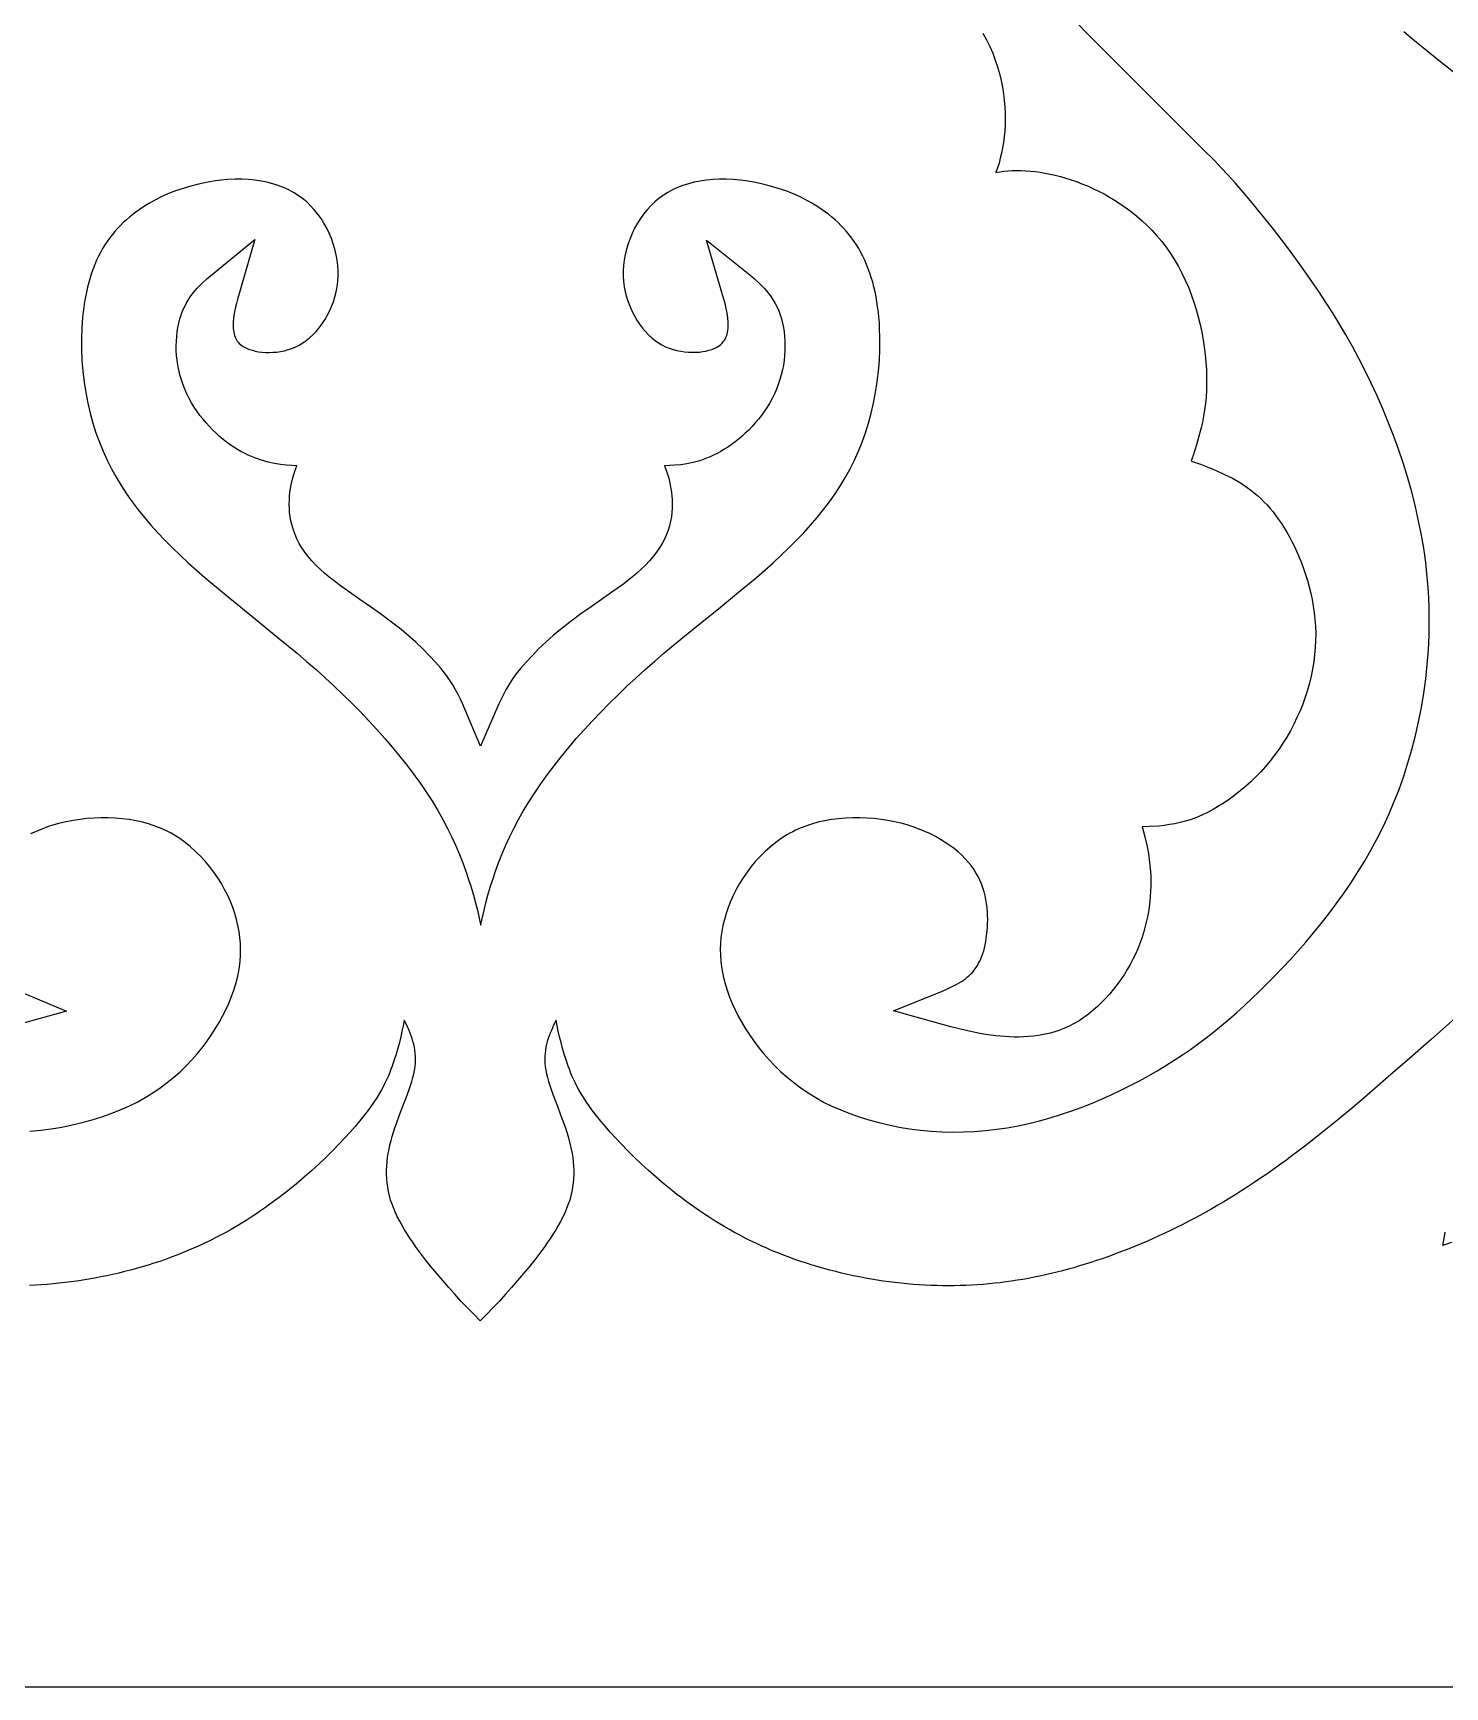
# Model space of a CAD drawing. Extents: x -312 to 312, y -312 to 312.
# Drawn here: x -57.8 to 124.7, y -312.5 to -98.8 of the extents above; entities that cross this region are included whole.
import ezdxf

# ---------------------------------------------------------------- set-up
doc = ezdxf.new("R2010")
doc.units = 0
doc.layers.add('IMPORT_-_DEPOSITPHOTOS_724', color=18, linetype='CONTINUOUS')
doc.layers.add('IMPORT_-_DESIGNS_FOR_TESSE', color=18, linetype='CONTINUOUS')

msp = doc.modelspace()

# ---------------------------------------------------------------- linework, layer by layer
at = {"layer": 'IMPORT_-_DEPOSITPHOTOS_724'}
msp.add_lwpolyline([(-312.5, -312.5), (312.5, -312.5), (312.5, 312.5), (-312.5, 312.5)], close=True, dxfattribs=at)
at = {"layer": 'IMPORT_-_DESIGNS_FOR_TESSE'}
for points in [[(64.96, -98.79), (65.42, -99.65), (65.84, -100.52), (66.22, -101.4), (66.55, -102.28), (66.84, -103.16), (67.08, -104.04), (67.29, -104.92), (67.46, -105.78), (67.6, -106.64), (67.71, -107.49), (67.78, -108.32), (67.82, -109.14), (67.83, -109.94), (67.82, -110.72), (67.78, -111.47), (67.71, -112.21), (67.62, -112.93), (67.5, -113.63), (67.36, -114.3), (67.2, -114.96), (67.03, -115.59), (66.83, -116.2), (66.61, -116.83), (67.14, -116.73), (67.66, -116.66), (68.19, -116.6), (68.73, -116.56), (69.31, -116.54), (69.9, -116.55), (70.49, -116.58), (71.09, -116.63), (71.71, -116.69), (72.34, -116.78), (72.98, -116.89), (73.63, -117.01), (74.3, -117.16), (74.97, -117.34), (75.66, -117.53), (76.35, -117.75), (77.05, -117.99), (77.75, -118.26), (78.46, -118.55), (79.17, -118.87), (79.89, -119.22), (80.61, -119.59), (81.32, -119.99), (82.04, -120.42), (82.75, -120.89), (83.46, -121.38), (84.16, -121.9), (84.84, -122.46), (85.52, -123.05), (86.18, -123.67), (86.83, -124.32), (87.45, -125.01), (88.06, -125.73), (88.64, -126.48), (89.19, -127.26), (89.72, -128.09), (90.22, -128.94), (90.68, -129.82), (91.11, -130.73), (91.51, -131.65), (91.87, -132.59), (92.21, -133.55), (92.51, -134.51), (92.78, -135.48), (93.02, -136.46), (93.23, -137.44), (93.42, -138.42), (93.57, -139.39), (93.69, -140.35), (93.78, -141.31), (93.84, -142.25), (93.87, -143.18), (93.87, -144.08), (93.85, -144.97), (93.79, -145.83), (93.71, -146.67), (93.6, -147.49), (93.47, -148.29), (93.32, -149.06), (93.15, -149.82), (92.96, -150.57), (92.56, -151.99), (92.11, -153.38), (91.86, -154.07), (92.03, -154.14), (93.09, -154.52), (94.14, -154.92), (95.18, -155.35), (96.2, -155.82), (97.2, -156.32), (98.16, -156.87), (98.65, -157.18), (99.11, -157.5), (99.57, -157.84), (100.01, -158.19), (100.44, -158.56), (100.87, -158.94), (101.28, -159.35), (101.68, -159.77), (102.07, -160.22), (102.45, -160.68), (102.82, -161.16), (103.18, -161.66), (103.54, -162.18), (103.88, -162.72), (104.22, -163.29), (104.56, -163.88), (104.89, -164.51), (105.22, -165.16), (105.53, -165.84), (105.83, -166.53), (106.12, -167.25), (106.4, -167.99), (106.66, -168.76), (106.9, -169.54), (107.12, -170.34), (107.32, -171.15), (107.5, -171.99), (107.65, -172.84), (107.78, -173.7), (107.87, -174.58), (107.94, -175.47), (107.97, -176.37), (107.96, -177.29), (107.92, -178.21), (107.83, -179.13), (107.72, -180.05), (107.56, -180.97), (107.37, -181.89), (107.15, -182.8), (106.89, -183.71), (106.61, -184.61), (106.29, -185.5), (105.94, -186.38), (105.55, -187.24), (105.14, -188.1), (104.7, -188.94), (104.23, -189.76), (103.73, -190.56), (103.21, -191.35), (102.65, -192.11), (102.07, -192.85), (101.48, -193.56), (100.86, -194.25), (100.22, -194.91), (99.57, -195.54), (98.9, -196.15), (98.22, -196.72), (97.53, -197.27), (96.84, -197.78), (96.13, -198.26), (95.42, -198.71), (94.7, -199.12), (93.99, -199.5), (93.27, -199.84), (92.56, -200.14), (91.85, -200.4), (91.14, -200.62), (90.45, -200.81), (89.76, -200.96), (89.07, -201.08), (88.4, -201.18), (87.72, -201.26), (86.45, -201.34), (85.53, -201.36), (85.62, -201.65), (85.88, -202.67), (86.13, -203.72), (86.34, -204.82), (86.5, -205.97), (86.61, -207.15), (86.64, -207.78), (86.66, -208.41), (86.65, -209.04), (86.63, -209.69), (86.59, -210.34), (86.53, -211), (86.45, -211.67), (86.34, -212.34), (86.22, -213.01), (86.07, -213.69), (85.9, -214.38), (85.7, -215.06), (85.48, -215.75), (85.24, -216.43), (84.96, -217.12), (84.66, -217.8), (84.33, -218.48), (83.98, -219.15), (83.6, -219.81), (83.19, -220.47), (82.76, -221.1), (82.31, -221.73), (81.84, -222.34), (81.34, -222.93), (80.83, -223.5), (80.3, -224.05), (79.75, -224.57), (79.18, -225.07), (78.6, -225.55), (78, -225.99), (77.38, -226.41), (76.74, -226.79), (76.08, -227.13), (75.43, -227.42), (74.77, -227.67), (74.11, -227.88), (73.45, -228.06), (72.8, -228.2), (72.15, -228.32), (71.5, -228.4), (70.86, -228.47), (70.22, -228.5), (69.6, -228.52), (68.97, -228.52), (67.79, -228.46), (66.64, -228.36), (65.57, -228.22), (64.55, -228.05), (63.57, -227.86), (62.61, -227.65), (60.8, -227.19), (53.41, -225.16), (59.58, -222.63), (60.29, -222.33), (60.96, -222.01), (61.59, -221.69), (62.18, -221.34), (62.43, -221.17), (62.68, -220.99), (62.92, -220.81), (63.14, -220.62), (63.35, -220.42), (63.55, -220.22), (63.74, -220), (63.91, -219.77), (64.08, -219.53), (64.25, -219.28), (64.4, -219), (64.55, -218.71), (64.68, -218.4), (64.81, -218.08), (64.93, -217.73), (65.05, -217.37), (65.15, -216.99), (65.24, -216.6), (65.32, -216.18), (65.39, -215.76), (65.5, -214.81), (65.54, -214.34), (65.56, -213.85), (65.57, -213.34), (65.56, -212.83), (65.53, -212.32), (65.49, -211.81), (65.42, -211.29), (65.34, -210.77), (65.23, -210.26), (65.1, -209.75), (64.94, -209.25), (64.76, -208.75), (64.55, -208.26), (64.32, -207.78), (64.05, -207.3), (63.76, -206.84), (63.42, -206.38), (63.05, -205.92), (62.65, -205.48), (62.21, -205.03), (61.73, -204.6), (61.22, -204.18), (60.67, -203.77), (60.09, -203.37), (59.48, -202.99), (58.83, -202.63), (58.16, -202.28), (57.45, -201.96), (56.72, -201.66), (55.95, -201.37), (55.17, -201.12), (54.37, -200.89), (53.53, -200.7), (52.66, -200.54), (51.77, -200.4), (50.87, -200.3), (49.96, -200.23), (49.04, -200.19), (48.12, -200.2), (47.21, -200.23), (46.29, -200.31), (45.39, -200.43), (44.5, -200.58), (43.63, -200.78), (42.78, -201.02), (41.95, -201.3), (41.12, -201.64), (40.74, -201.81), (40.36, -202), (39.98, -202.2), (39.61, -202.41), (38.87, -202.88), (38.16, -203.39), (37.47, -203.94), (36.81, -204.53), (36.18, -205.16), (35.57, -205.82), (35, -206.51), (34.46, -207.22), (33.96, -207.95), (33.49, -208.7), (33.06, -209.47), (32.67, -210.24), (32.32, -211.01), (32.01, -211.79), (31.75, -212.56), (31.53, -213.34), (31.34, -214.12), (31.2, -214.89), (31.09, -215.66), (31.03, -216.42), (31, -217.19), (31.02, -217.95), (31.07, -218.71), (31.16, -219.47), (31.29, -220.24), (31.46, -221.01), (31.67, -221.79), (31.92, -222.58), (32.21, -223.38), (32.54, -224.18), (32.92, -225), (33.33, -225.83), (33.78, -226.65), (34.27, -227.48), (34.8, -228.3), (35.37, -229.11), (35.98, -229.92), (36.63, -230.71), (37.32, -231.49), (38.05, -232.25), (38.82, -233), (39.64, -233.72), (40.49, -234.41), (41.4, -235.09), (42.34, -235.73), (43.33, -236.34), (44.36, -236.92), (45.44, -237.45), (46.57, -237.95), (47.74, -238.42), (48.95, -238.84), (50.2, -239.23), (51.48, -239.58), (52.78, -239.88), (54.12, -240.15), (55.47, -240.37), (56.85, -240.54), (58.24, -240.68), (59.64, -240.76), (61.04, -240.8), (62.46, -240.78), (63.87, -240.72), (65.28, -240.61), (66.69, -240.45), (68.09, -240.25), (69.49, -239.99), (70.88, -239.69), (72.26, -239.35), (73.63, -238.97), (74.99, -238.55), (76.33, -238.1), (77.66, -237.61), (78.97, -237.1), (80.26, -236.55), (81.52, -235.99), (82.77, -235.4), (83.99, -234.79), (85.19, -234.17), (86.35, -233.53), (87.49, -232.88), (88.6, -232.22), (89.68, -231.53), (90.74, -230.84), (91.78, -230.12), (92.81, -229.38), (93.82, -228.62), (94.82, -227.84), (95.81, -227.03), (96.79, -226.2), (97.77, -225.35), (98.75, -224.46), (99.73, -223.54), (100.71, -222.6), (101.7, -221.62), (102.7, -220.62), (103.69, -219.58), (104.69, -218.5), (105.69, -217.39), (106.69, -216.25), (107.69, -215.07), (108.68, -213.86), (109.65, -212.61), (110.62, -211.33), (111.56, -210.01), (112.49, -208.66), (113.39, -207.27), (114.26, -205.84), (115.1, -204.38), (115.91, -202.89), (116.68, -201.35), (117.41, -199.78), (118.09, -198.17), (118.74, -196.52), (119.34, -194.83), (119.89, -193.11), (120.4, -191.36), (120.86, -189.58), (121.27, -187.78), (121.63, -185.95), (121.93, -184.11), (122.19, -182.25), (122.39, -180.38), (122.53, -178.5), (122.62, -176.62), (122.65, -174.72), (122.65, -173.79), (122.63, -172.84), (122.59, -171.9), (122.54, -170.96), (122.47, -170.02), (122.39, -169.09), (122.3, -168.15), (122.19, -167.22), (121.93, -165.35), (121.61, -163.48), (121.23, -161.63), (120.81, -159.79), (120.34, -157.96), (119.82, -156.14), (119.26, -154.35), (118.66, -152.57), (118.02, -150.81), (117.34, -149.08), (116.64, -147.37), (115.9, -145.69), (115.14, -144.04), (114.35, -142.43), (113.54, -140.85), (112.71, -139.31), (111.86, -137.8), (110.99, -136.33), (110.12, -134.91), (109.24, -133.53), (108.37, -132.19), (107.49, -130.89), (106.62, -129.64), (105.76, -128.45), (104.09, -126.19), (102.51, -124.15), (101.06, -122.32), (99.76, -120.73), (98.6, -119.35), (97.56, -118.16), (96.62, -117.12), (95.76, -116.2), (94.96, -115.36), (93.43, -113.82), (0.03, -20.35)], [(119.35, -98.6), (120.73, -99.76), (122.32, -101.06), (124.14, -102.52), (126.19, -104.1)], [(-58.24, -240.68), (-56.85, -240.54), (-55.48, -240.37), (-54.12, -240.15), (-52.79, -239.88), (-51.48, -239.58), (-50.2, -239.23), (-48.95, -238.84), (-47.74, -238.42), (-46.57, -237.95), (-45.44, -237.45), (-44.36, -236.92), (-43.33, -236.34), (-42.35, -235.73), (-41.4, -235.09), (-40.5, -234.42), (-39.64, -233.72), (-38.83, -233), (-38.06, -232.25), (-37.33, -231.49), (-36.64, -230.71), (-35.99, -229.92), (-35.38, -229.11), (-34.81, -228.3), (-34.28, -227.48), (-33.78, -226.65), (-33.33, -225.82), (-32.91, -225), (-32.54, -224.19), (-32.21, -223.38), (-31.92, -222.58), (-31.67, -221.79), (-31.46, -221.01), (-31.3, -220.24), (-31.17, -219.47), (-31.08, -218.71), (-31.03, -217.95), (-31.01, -217.19), (-31.04, -216.43), (-31.1, -215.66), (-31.21, -214.89), (-31.35, -214.12), (-31.54, -213.34), (-31.76, -212.56), (-32.02, -211.79), (-32.33, -211.01), (-32.68, -210.24), (-33.07, -209.46), (-33.5, -208.7), (-33.97, -207.95), (-34.47, -207.22), (-35.01, -206.51), (-35.58, -205.82), (-36.18, -205.16), (-36.82, -204.53), (-37.48, -203.94), (-38.16, -203.39), (-38.88, -202.88), (-39.62, -202.41), (-39.98, -202.2), (-40.35, -202.01), (-41.15, -201.63), (-41.95, -201.3), (-42.79, -201.02), (-43.64, -200.78), (-44.51, -200.58), (-45.4, -200.43), (-46.3, -200.31), (-47.21, -200.23), (-48.13, -200.2), (-49.05, -200.19), (-49.96, -200.23), (-50.88, -200.3), (-51.78, -200.4), (-52.67, -200.54), (-53.54, -200.7), (-54.37, -200.89), (-55.17, -201.12), (-55.96, -201.37), (-56.72, -201.66), (-57.45, -201.96), (-58.16, -202.28)], [(-60.3, -222.32), (-53.52, -225.18), (-60.8, -227.19)], [(126.37, -225.73), (122.92, -228.78), (119.44, -231.85), (117.7, -233.37), (115.96, -234.88), (114.22, -236.37), (112.5, -237.83), (110.78, -239.26), (109.07, -240.65), (107.39, -241.99), (106.55, -242.64), (105.72, -243.27), (104.89, -243.89), (104.07, -244.5), (103.25, -245.09), (102.44, -245.67), (101.63, -246.23), (100.83, -246.78), (100.03, -247.32), (99.23, -247.84), (98.44, -248.35), (97.65, -248.85), (96.87, -249.33), (96.09, -249.8), (95.31, -250.26), (94.54, -250.71), (93.77, -251.14), (93, -251.57), (92.24, -251.98), (91.48, -252.38), (90.72, -252.77), (89.96, -253.15), (89.21, -253.52), (88.46, -253.87), (87.71, -254.22), (86.97, -254.56), (86.22, -254.89), (85.48, -255.2), (84.75, -255.51), (84.01, -255.81), (82.54, -256.38), (81.08, -256.92), (80.35, -257.18), (79.62, -257.42), (78.88, -257.66), (78.15, -257.89), (77.42, -258.11), (76.69, -258.33), (75.96, -258.53), (75.23, -258.73), (74.5, -258.91), (73.77, -259.09), (73.05, -259.26), (72.32, -259.42), (71.58, -259.57), (70.85, -259.71), (70.12, -259.84), (69.39, -259.96), (68.66, -260.07), (67.92, -260.17), (67.19, -260.27), (66.45, -260.35), (65.71, -260.42), (64.97, -260.49), (64.23, -260.54), (63.48, -260.59), (62.74, -260.62), (61.99, -260.65), (61.24, -260.66), (60.49, -260.67), (59.73, -260.66), (58.98, -260.65), (58.22, -260.62), (57.46, -260.59), (56.69, -260.54), (55.92, -260.48), (55.15, -260.42), (54.39, -260.34), (53.61, -260.25), (52.84, -260.16), (52.07, -260.05), (51.3, -259.93), (50.53, -259.81), (49.76, -259.67), (48.99, -259.52), (48.22, -259.37), (47.45, -259.2), (46.68, -259.03), (45.92, -258.84), (45.15, -258.64), (44.4, -258.44), (43.64, -258.22), (42.89, -257.99), (42.14, -257.76), (41.39, -257.51), (40.65, -257.25), (39.91, -256.99), (39.18, -256.71), (38.45, -256.43), (37.72, -256.13), (37.01, -255.82), (36.3, -255.51), (35.59, -255.18), (34.89, -254.85), (34.2, -254.5), (33.51, -254.14), (32.84, -253.78), (32.17, -253.4), (31.51, -253.02), (30.86, -252.63), (30.21, -252.23), (29.58, -251.82), (28.95, -251.41), (28.33, -250.99), (27.73, -250.57), (27.13, -250.15), (26.54, -249.72), (25.96, -249.28), (25.39, -248.85), (24.83, -248.41), (23.75, -247.53), (22.71, -246.64), (21.71, -245.76), (20.76, -244.89), (19.86, -244.03), (19.01, -243.19), (18.21, -242.37), (17.47, -241.57), (16.78, -240.81), (16.14, -240.08), (15.56, -239.39), (15.03, -238.73), (14.54, -238.1), (14.1, -237.5), (13.7, -236.93), (13.34, -236.38), (13.02, -235.86), (12.73, -235.36), (12.46, -234.87), (12.23, -234.41), (12.01, -233.96), (11.82, -233.53), (11.65, -233.1), (11.49, -232.69), (11.34, -232.29), (11.07, -231.49), (10.83, -230.72), (10.61, -229.96), (10.41, -229.22), (10.23, -228.49), (10.06, -227.77), (9.91, -227.06), (9.77, -226.35), (9.46, -227.01), (9.16, -227.68), (9.02, -228.03), (8.88, -228.37), (8.76, -228.73), (8.64, -229.09), (8.54, -229.45), (8.46, -229.83), (8.39, -230.22), (8.34, -230.62), (8.32, -231.03), (8.31, -231.45), (8.33, -231.89), (8.37, -232.35), (8.45, -232.81), (8.55, -233.28), (8.67, -233.77), (8.81, -234.26), (8.97, -234.78), (9.14, -235.3), (9.53, -236.37), (9.94, -237.46), (10.36, -238.57), (10.77, -239.69), (10.97, -240.25), (11.15, -240.81), (11.32, -241.36), (11.48, -241.92), (11.61, -242.47), (11.74, -243.02), (11.84, -243.56), (11.92, -244.11), (11.99, -244.65), (12.03, -245.2), (12.05, -245.74), (12.05, -246.29), (12.03, -246.84), (11.98, -247.38), (11.91, -247.93), (11.81, -248.48), (11.69, -249.04), (11.53, -249.59), (11.35, -250.14), (11.14, -250.69), (10.91, -251.24), (10.64, -251.79), (10.36, -252.34), (10.05, -252.88), (9.73, -253.43), (9.39, -253.97), (9.04, -254.51), (8.67, -255.05), (8.3, -255.58), (7.92, -256.1), (7.14, -257.13), (6.36, -258.12), (5.57, -259.07), (4.8, -260), (4.02, -260.9), (3.23, -261.77), (2.44, -262.64), (1.64, -263.49), (0.81, -264.34), (-0.03, -265.19), (-0.88, -264.34), (-1.71, -263.49), (-2.52, -262.64), (-3.31, -261.77), (-4.1, -260.9), (-4.88, -260), (-5.66, -259.07), (-6.44, -258.12), (-7.22, -257.13), (-7.61, -256.62), (-8, -256.1), (-8.38, -255.58), (-8.76, -255.05), (-9.12, -254.51), (-9.47, -253.97), (-9.81, -253.43), (-10.14, -252.88), (-10.44, -252.33), (-10.72, -251.79), (-10.99, -251.24), (-11.22, -250.69), (-11.43, -250.14), (-11.62, -249.59), (-11.77, -249.04), (-11.89, -248.48), (-11.99, -247.93), (-12.06, -247.38), (-12.11, -246.84), (-12.14, -246.29), (-12.14, -245.74), (-12.11, -245.2), (-12.07, -244.65), (-12.01, -244.11), (-11.92, -243.56), (-11.82, -243.01), (-11.7, -242.46), (-11.56, -241.91), (-11.41, -241.36), (-11.24, -240.81), (-11.06, -240.25), (-10.86, -239.69), (-10.45, -238.57), (-10.03, -237.46), (-9.61, -236.36), (-9.23, -235.3), (-9.05, -234.78), (-8.89, -234.26), (-8.75, -233.77), (-8.63, -233.28), (-8.53, -232.8), (-8.46, -232.35), (-8.41, -231.89), (-8.39, -231.45), (-8.4, -231.03), (-8.43, -230.62), (-8.48, -230.22), (-8.54, -229.83), (-8.63, -229.45), (-8.73, -229.09), (-8.84, -228.73), (-8.97, -228.37), (-9.1, -228.03), (-9.24, -227.68), (-9.54, -227.01), (-9.85, -226.35), (-9.99, -227.06), (-10.15, -227.77), (-10.31, -228.49), (-10.49, -229.22), (-10.69, -229.96), (-10.91, -230.72), (-11.16, -231.49), (-11.43, -232.28), (-11.57, -232.69), (-11.73, -233.1), (-11.9, -233.53), (-12.1, -233.96), (-12.31, -234.41), (-12.55, -234.87), (-12.81, -235.35), (-13.1, -235.86), (-13.42, -236.38), (-13.79, -236.93), (-14.18, -237.5), (-14.62, -238.1), (-15.11, -238.73), (-15.64, -239.39), (-16.22, -240.08), (-16.86, -240.81), (-17.55, -241.57), (-18.29, -242.36), (-19.09, -243.18), (-19.95, -244.03), (-20.85, -244.89), (-21.8, -245.76), (-22.79, -246.64), (-23.83, -247.52), (-24.37, -247.96), (-24.92, -248.4), (-25.48, -248.84), (-26.04, -249.28), (-26.62, -249.71), (-27.21, -250.14), (-27.81, -250.57), (-28.42, -250.99), (-29.03, -251.41), (-29.66, -251.82), (-30.29, -252.22), (-30.94, -252.62), (-31.59, -253.01), (-32.25, -253.39), (-32.92, -253.77), (-33.6, -254.14), (-34.28, -254.49), (-34.97, -254.84), (-35.67, -255.17), (-36.38, -255.5), (-37.09, -255.82), (-37.81, -256.12), (-38.53, -256.42), (-39.26, -256.71), (-39.99, -256.98), (-40.73, -257.25), (-41.47, -257.51), (-42.22, -257.75), (-42.97, -257.99), (-43.72, -258.22), (-44.48, -258.43), (-45.24, -258.64), (-46, -258.84), (-46.77, -259.02), (-47.54, -259.2), (-48.3, -259.37), (-49.07, -259.52), (-49.84, -259.67), (-50.62, -259.81), (-51.39, -259.93), (-52.16, -260.05), (-52.93, -260.15), (-53.7, -260.25), (-54.47, -260.34), (-55.24, -260.41), (-56.01, -260.48), (-56.78, -260.54), (-57.54, -260.58), (-58.31, -260.62)], [(125.51, -255.07), (124.42, -255.47), (124.62, -254.31), (124.72, -253.73)]]:
    msp.add_lwpolyline(points, dxfattribs=at)
msp.add_lwpolyline([(29.54, -139.79), (29.9, -139.68), (30.2, -139.56), (30.46, -139.44), (30.69, -139.31), (30.89, -139.18), (31.06, -139.04), (31.22, -138.89), (31.35, -138.74), (31.47, -138.58), (31.58, -138.42), (31.67, -138.24), (31.75, -138.06), (31.83, -137.86), (31.89, -137.65), (31.93, -137.44), (31.97, -137.21), (32, -136.97), (32.01, -136.74), (32.01, -136.16), (31.96, -135.59), (31.88, -134.99), (31.76, -134.37), (31.61, -133.73), (31.43, -133.07), (29.22, -125.54), (34.8, -130.04), (35.43, -130.56), (36.06, -131.14), (36.67, -131.76), (36.99, -132.12), (37.29, -132.49), (37.57, -132.88), (37.85, -133.29), (38.1, -133.73), (38.34, -134.2), (38.56, -134.68), (38.75, -135.2), (38.92, -135.73), (39.06, -136.28), (39.17, -136.84), (39.25, -137.42), (39.31, -138.01), (39.35, -138.61), (39.36, -139.21), (39.35, -139.83), (39.31, -140.45), (39.24, -141.07), (39.15, -141.7), (39.03, -142.33), (38.88, -142.96), (38.7, -143.58), (38.5, -144.2), (38.26, -144.81), (38, -145.42), (37.71, -146.01), (37.39, -146.58), (37.05, -147.14), (36.69, -147.68), (36.32, -148.2), (35.92, -148.7), (35.52, -149.18), (35.1, -149.64), (34.67, -150.09), (34.23, -150.51), (33.78, -150.91), (33.33, -151.3), (32.87, -151.66), (32.4, -151.99), (31.96, -152.29), (31.51, -152.58), (31.05, -152.86), (30.59, -153.11), (30.14, -153.34), (29.68, -153.55), (29.22, -153.74), (28.35, -154.05), (27.5, -154.28), (26.67, -154.45), (25.88, -154.57), (25.14, -154.64), (24.47, -154.68), (23.8, -154.7), (24.06, -155.41), (24.33, -156.29), (24.54, -157.19), (24.62, -157.68), (24.69, -158.14), (24.75, -158.62), (24.79, -159.13), (24.8, -159.66), (24.79, -160.2), (24.75, -160.75), (24.68, -161.31), (24.58, -161.88), (24.44, -162.45), (24.26, -163.02), (24.04, -163.6), (23.78, -164.18), (23.48, -164.75), (23.14, -165.32), (22.76, -165.89), (22.33, -166.45), (21.86, -167), (21.34, -167.54), (20.79, -168.07), (20.21, -168.59), (19.6, -169.1), (18.34, -170.08), (17, -171.05), (14.29, -172.93), (12.97, -173.86), (11.72, -174.78), (10.55, -175.69), (9.46, -176.6), (8.45, -177.5), (7.52, -178.38), (6.66, -179.25), (5.89, -180.09), (5.19, -180.9), (4.59, -181.64), (4.1, -182.34), (3.67, -183.02), (3.29, -183.66), (2.96, -184.27), (2.66, -184.87), (2.39, -185.46), (0.01, -190.94), (-2.33, -185.44), (-2.6, -184.85), (-2.88, -184.26), (-3.21, -183.66), (-3.58, -183.03), (-4.01, -182.37), (-4.54, -181.65), (-5.13, -180.88), (-5.81, -180.09), (-6.58, -179.25), (-7.43, -178.39), (-8.37, -177.5), (-9.39, -176.6), (-10.49, -175.69), (-11.66, -174.78), (-12.91, -173.86), (-14.23, -172.93), (-15.59, -172), (-16.95, -171.05), (-18.27, -170.09), (-18.92, -169.59), (-19.55, -169.1), (-20.15, -168.59), (-20.73, -168.07), (-21.28, -167.54), (-21.8, -167), (-22.27, -166.45), (-22.7, -165.88), (-23.08, -165.31), (-23.42, -164.74), (-23.72, -164.16), (-23.97, -163.59), (-24.19, -163.01), (-24.36, -162.44), (-24.5, -161.87), (-24.6, -161.31), (-24.67, -160.76), (-24.71, -160.21), (-24.72, -159.68), (-24.71, -159.17), (-24.68, -158.66), (-24.63, -158.13), (-24.47, -157.18), (-24.25, -156.27), (-23.98, -155.4), (-23.73, -154.7), (-24.38, -154.68), (-25.11, -154.64), (-25.87, -154.54), (-26.64, -154.41), (-27.45, -154.24), (-28.29, -154), (-29.16, -153.7), (-30.04, -153.33), (-30.51, -153.1), (-30.97, -152.86), (-31.43, -152.59), (-31.89, -152.31), (-32.35, -151.99), (-32.82, -151.66), (-33.27, -151.3), (-33.73, -150.91), (-34.18, -150.51), (-34.62, -150.09), (-35.05, -149.64), (-35.47, -149.18), (-35.87, -148.7), (-36.27, -148.2), (-36.64, -147.68), (-37, -147.14), (-37.34, -146.58), (-37.66, -146.01), (-37.95, -145.42), (-38.21, -144.83), (-38.45, -144.23), (-38.66, -143.6), (-38.85, -142.97), (-39, -142.33), (-39.12, -141.7), (-39.21, -141.07), (-39.28, -140.44), (-39.32, -139.81), (-39.33, -139.2), (-39.31, -138.59), (-39.27, -137.99), (-39.2, -137.4), (-39.11, -136.83), (-39, -136.27), (-38.85, -135.72), (-38.69, -135.19), (-38.5, -134.69), (-38.28, -134.2), (-38.04, -133.73), (-37.79, -133.3), (-37.51, -132.88), (-37.23, -132.49), (-36.93, -132.12), (-36.61, -131.76), (-36, -131.14), (-35.36, -130.56), (-29.16, -125.45), (-31.37, -133.07), (-31.55, -133.74), (-31.7, -134.39), (-31.82, -135.02), (-31.91, -135.62), (-31.95, -136.19), (-31.96, -136.75), (-31.95, -136.98), (-31.92, -137.22), (-31.88, -137.45), (-31.84, -137.67), (-31.78, -137.88), (-31.71, -138.08), (-31.63, -138.26), (-31.54, -138.43), (-31.44, -138.59), (-31.32, -138.74), (-31.19, -138.89), (-31.04, -139.03), (-30.87, -139.17), (-30.66, -139.3), (-30.43, -139.44), (-30.15, -139.56), (-29.84, -139.68), (-29.49, -139.79), (-29.11, -139.89), (-28.69, -139.97), (-28.26, -140.02), (-27.8, -140.06), (-27.32, -140.07), (-26.84, -140.05), (-26.34, -140.01), (-25.85, -139.94), (-25.35, -139.84), (-24.86, -139.7), (-24.37, -139.54), (-23.89, -139.34), (-23.43, -139.11), (-22.98, -138.84), (-22.53, -138.53), (-22.1, -138.18), (-21.67, -137.79), (-21.26, -137.36), (-20.86, -136.89), (-20.49, -136.4), (-20.13, -135.87), (-19.81, -135.31), (-19.51, -134.74), (-19.24, -134.14), (-19.01, -133.52), (-18.81, -132.88), (-18.65, -132.23), (-18.52, -131.57), (-18.44, -130.9), (-18.4, -130.22), (-18.4, -129.54), (-18.44, -128.84), (-18.53, -128.14), (-18.65, -127.44), (-18.82, -126.73), (-19.03, -126.04), (-19.27, -125.35), (-19.55, -124.67), (-19.87, -124.02), (-20.23, -123.38), (-20.61, -122.77), (-21.03, -122.18), (-21.48, -121.63), (-21.96, -121.11), (-22.46, -120.62), (-22.99, -120.18), (-23.55, -119.78), (-24.16, -119.4), (-24.79, -119.07), (-25.45, -118.76), (-26.14, -118.5), (-26.85, -118.27), (-27.6, -118.08), (-28.37, -117.92), (-29.17, -117.8), (-30, -117.73), (-30.85, -117.69), (-31.73, -117.69), (-32.64, -117.73), (-33.56, -117.81), (-34.51, -117.94), (-35.48, -118.1), (-36.46, -118.31), (-37.45, -118.56), (-38.44, -118.86), (-39.42, -119.2), (-40.4, -119.59), (-41.36, -120.02), (-42.32, -120.51), (-42.77, -120.77), (-43.22, -121.04), (-43.67, -121.32), (-44.11, -121.62), (-44.54, -121.93), (-44.96, -122.25), (-45.37, -122.58), (-45.78, -122.93), (-46.17, -123.29), (-46.55, -123.66), (-46.92, -124.05), (-47.27, -124.45), (-47.62, -124.86), (-47.95, -125.29), (-48.26, -125.73), (-48.57, -126.18), (-48.86, -126.65), (-49.13, -127.13), (-49.39, -127.63), (-49.63, -128.16), (-49.86, -128.7), (-50.08, -129.25), (-50.28, -129.83), (-50.47, -130.41), (-50.64, -131.02), (-50.8, -131.63), (-50.94, -132.26), (-51.07, -132.89), (-51.19, -133.54), (-51.29, -134.2), (-51.37, -134.87), (-51.44, -135.54), (-51.5, -136.22), (-51.54, -136.9), (-51.59, -138.29), (-51.58, -139.69), (-51.52, -141.09), (-51.4, -142.5), (-51.24, -143.89), (-51.03, -145.26), (-50.77, -146.61), (-50.47, -147.92), (-50.11, -149.2), (-49.71, -150.44), (-49.27, -151.65), (-48.78, -152.83), (-48.26, -153.98), (-47.69, -155.1), (-47.09, -156.2), (-46.44, -157.27), (-45.75, -158.33), (-45.03, -159.37), (-44.26, -160.39), (-43.45, -161.39), (-42.6, -162.39), (-41.72, -163.37), (-40.79, -164.34), (-39.82, -165.31), (-38.82, -166.28), (-37.79, -167.24), (-36.72, -168.19), (-35.63, -169.14), (-33.36, -171.06), (-31, -172.99), (-28.59, -174.93), (-26.14, -176.92), (-23.7, -178.94), (-22.48, -179.98), (-21.26, -181.03), (-20.07, -182.1), (-18.91, -183.19), (-17.75, -184.29), (-16.62, -185.4), (-15.52, -186.52), (-14.44, -187.66), (-13.38, -188.8), (-12.36, -189.95), (-11.37, -191.1), (-10.41, -192.26), (-9.49, -193.43), (-8.61, -194.6), (-7.77, -195.77), (-6.97, -196.94), (-6.21, -198.1), (-5.51, -199.27), (-4.85, -200.43), (-4.25, -201.58), (-3.69, -202.71), (-3.18, -203.83), (-2.71, -204.94), (-2.28, -206.03), (-1.89, -207.1), (-1.53, -208.15), (-1.2, -209.18), (-0.91, -210.19), (-0.65, -211.17), (-0.4, -212.14), (0.01, -213.97), (0.03, -214.07), (0.05, -213.97), (0.46, -212.14), (0.7, -211.17), (0.97, -210.19), (1.26, -209.18), (1.59, -208.15), (1.94, -207.1), (2.34, -206.03), (2.77, -204.94), (3.24, -203.83), (3.75, -202.71), (4.31, -201.58), (4.91, -200.43), (5.57, -199.27), (6.28, -198.11), (7.03, -196.95), (7.82, -195.79), (8.66, -194.62), (9.54, -193.46), (10.45, -192.3), (11.4, -191.13), (12.39, -189.97), (13.41, -188.82), (14.46, -187.67), (15.54, -186.54), (16.65, -185.41), (17.79, -184.29), (18.94, -183.19), (20.12, -182.1), (21.31, -181.04), (22.51, -179.98), (23.72, -178.93), (26.16, -176.89), (28.6, -174.91), (31.01, -172.96), (33.37, -171.04), (35.66, -169.13), (36.76, -168.18), (37.84, -167.23), (38.88, -166.27), (39.88, -165.31), (40.85, -164.34), (41.78, -163.37), (42.67, -162.38), (43.52, -161.39), (44.34, -160.38), (45.11, -159.36), (45.84, -158.33), (46.53, -157.27), (47.17, -156.2), (47.78, -155.1), (48.35, -153.98), (48.87, -152.83), (49.35, -151.66), (49.78, -150.45), (50.17, -149.21), (50.52, -147.93), (50.82, -146.61), (51.08, -145.26), (51.29, -143.88), (51.46, -142.49), (51.57, -141.08), (51.64, -139.68), (51.64, -138.27), (51.6, -136.87), (51.56, -136.2), (51.5, -135.51), (51.43, -134.84), (51.34, -134.17), (51.24, -133.51), (51.13, -132.87), (51, -132.23), (50.85, -131.6), (50.7, -130.99), (50.52, -130.39), (50.34, -129.81), (50.13, -129.24), (49.92, -128.69), (49.69, -128.15), (49.44, -127.64), (49.18, -127.14), (48.91, -126.65), (48.62, -126.18), (48.32, -125.73), (48, -125.29), (47.67, -124.86), (47.33, -124.45), (46.97, -124.05), (46.6, -123.66), (46.22, -123.29), (45.83, -122.93), (45.43, -122.58), (45.02, -122.25), (44.6, -121.93), (44.16, -121.62), (43.72, -121.32), (43.28, -121.04), (42.82, -120.77), (42.37, -120.51), (41.42, -120.02), (40.46, -119.59), (39.48, -119.2), (38.49, -118.86), (37.5, -118.56), (36.52, -118.31), (35.53, -118.1), (34.57, -117.94), (33.61, -117.81), (32.68, -117.73), (31.78, -117.69), (30.89, -117.69), (30.04, -117.73), (29.2, -117.8), (28.4, -117.92), (27.62, -118.08), (26.88, -118.27), (26.16, -118.5), (25.48, -118.76), (24.83, -119.06), (24.21, -119.4), (23.62, -119.77), (23.06, -120.18), (22.53, -120.62), (22.02, -121.11), (21.54, -121.63), (21.09, -122.18), (20.67, -122.77), (20.28, -123.38), (19.93, -124.02), (19.61, -124.68), (19.33, -125.35), (19.08, -126.04), (18.87, -126.74), (18.71, -127.44), (18.58, -128.14), (18.5, -128.84), (18.45, -129.54), (18.45, -130.21), (18.5, -130.89), (18.59, -131.57), (18.72, -132.24), (18.89, -132.9), (19.09, -133.54), (19.33, -134.16), (19.59, -134.76), (19.89, -135.34), (20.21, -135.89), (20.56, -136.41), (20.93, -136.91), (21.32, -137.37), (21.73, -137.79), (22.15, -138.18), (22.59, -138.53), (23.02, -138.83), (23.46, -139.09), (23.93, -139.32), (24.41, -139.51), (24.9, -139.68), (25.39, -139.81), (25.89, -139.91), (26.39, -139.99), (26.88, -140.03), (27.36, -140.05), (27.84, -140.04), (28.3, -140.01), (28.74, -139.95), (29.15, -139.88)], close=True, dxfattribs=at)

doc.saveas('drawing.dxf')
